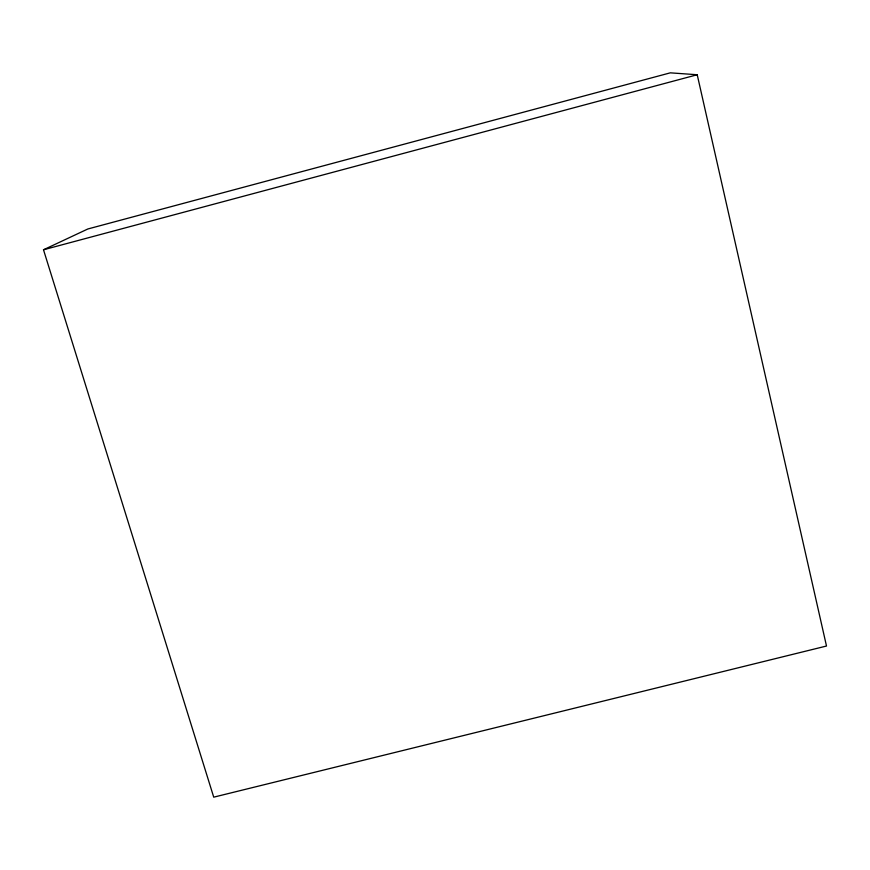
<?xml version="1.0" encoding="UTF-8"?>
<svg xmlns="http://www.w3.org/2000/svg" width="870" height="870" viewBox="0 0 870 870"><rect width="100%" height="100%" fill="white"/><g stroke="black" fill="none" stroke-linecap="round" stroke-linejoin="round"><path stroke-width="1.3" d="M43.5 249.777L87.826 228.984L670.302 72.841L697.218 74.744L826.5 646.029L213.726 797.159L43.5 249.777L697.218 74.744"/></g></svg>
